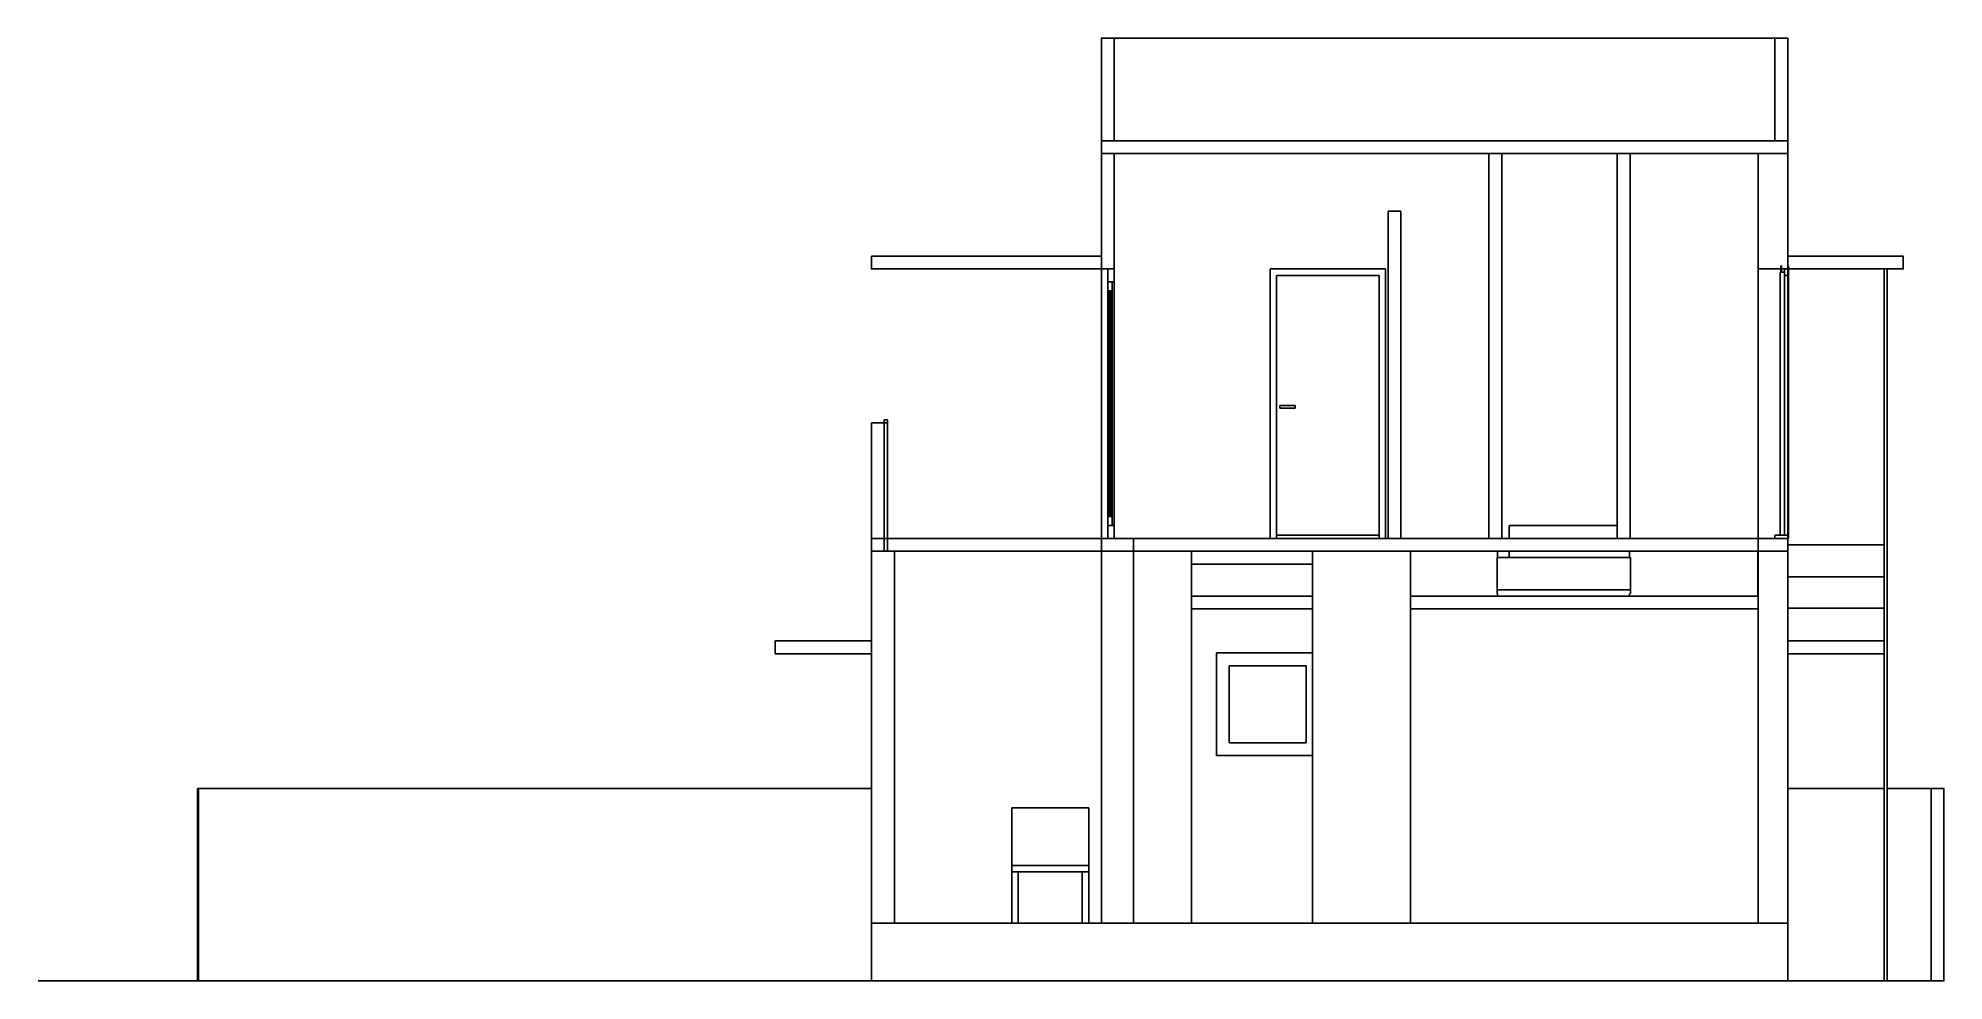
# Model space of a CAD drawing. Header units: metres. Extents: x -98 to 199, y -148 to -1.
import ezdxf

# ---------------------------------------------------------------- set-up
doc = ezdxf.new("R2010")
doc.units = ezdxf.units.M

msp = doc.modelspace()

# ---------------------------------------------------------------- linework, layer by layer
for p, q in [((69.52, -1.11), (67.52, -1.11)), ((67.52, -17.11), (67.52, -1.11)), ((69.52, -1.11), (69.52, -17.11)), ((69.52, -1.11), (69.52, -1.11)), ((172.52, -1.11), (69.52, -1.11)), ((69.52, -17.11), (69.52, -1.11)), ((174.52, -1.11), (172.52, -1.11)), ((172.52, -17.11), (172.52, -1.11)), ((174.52, -1.11), (174.52, -17.11)), ((174.52, -1.11), (174.52, -1.11)), ((174.52, -17.11), (174.52, -1.11)), ((67.52, -17.11), (67.52, -19.11)), ((67.52, -17.11), (174.52, -17.11)), ((69.52, -17.11), (67.52, -17.11)), ((174.52, -17.11), (172.52, -17.11)), ((174.52, -19.11), (174.52, -17.11)), ((174.52, -17.11), (174.52, -17.11)), ((67.52, -19.11), (174.52, -19.11)), ((67.52, -19.11), (67.52, -19.11)), ((67.52, -19.11), (67.52, -19.11)), ((69.52, -19.11), (67.52, -19.11)), ((67.52, -37.11), (67.52, -19.11)), ((69.52, -19.11), (69.52, -37.11)), ((127.92, -19.11), (69.52, -19.11)), ((72.12, -19.11), (72.12, -19.11)), ((169.92, -19.11), (127.92, -19.11)), ((129.92, -19.11), (127.92, -19.11)), ((127.92, -79.11), (127.92, -19.11)), ((129.92, -19.11), (129.92, -79.11)), ((129.92, -19.11), (129.92, -19.11)), ((129.92, -79.11), (129.92, -19.11)), ((149.92, -19.11), (147.92, -19.11)), ((147.92, -79.11), (147.92, -19.11)), ((147.92, -19.11), (147.92, -19.11)), ((149.92, -19.11), (149.92, -79.11)), ((169.92, -19.11), (149.92, -19.11)), ((174.52, -19.11), (169.92, -19.11)), ((169.92, -37.11), (169.92, -19.11)), ((174.52, -19.11), (174.52, -19.11)), ((174.52, -35.11), (174.52, -19.11)), ((174.52, -19.11), (174.52, -37.11)), ((112.21, -79.11), (112.21, -28.11)), ((114.21, -28.11), (112.21, -28.11)), ((114.21, -79.11), (114.21, -28.11)), ((67.52, -35.11), (31.67, -35.11)), ((31.67, -37.11), (31.67, -35.11)), ((67.52, -35.11), (67.52, -37.11)), ((192.52, -35.11), (174.52, -35.11)), ((174.52, -37.11), (174.52, -35.11)), ((192.52, -35.11), (192.52, -37.11)), ((67.52, -37.11), (31.67, -37.11)), ((67.52, -79.11), (67.52, -37.11)), ((67.52, -37.11), (69.52, -37.11)), ((67.52, -37.11), (67.52, -79.11)), ((69.52, -37.11), (68.52, -37.11)), ((68.52, -39.11), (68.52, -37.11)), ((68.52, -37.11), (68.52, -38.06)), ((68.52, -37.11), (68.94, -37.11)), ((68.52, -38.06), (68.52, -39.11)), ((69.52, -37.11), (68.94, -37.11)), ((69.52, -39.11), (69.52, -37.11)), ((69.52, -37.11), (69.52, -37.11)), ((69.52, -79.11), (69.52, -37.11)), ((69.52, -37.11), (69.52, -38.06)), ((69.52, -39.11), (69.52, -38.06)), ((93.81, -37.11), (93.81, -79.11)), ((111.81, -37.11), (93.81, -37.11)), ((94.81, -38.11), (94.81, -79.11)), ((110.81, -38.11), (94.81, -38.11)), ((110.81, -79.11), (110.81, -38.11)), ((111.81, -79.11), (111.81, -37.11)), ((169.92, -37.11), (174.52, -37.11)), ((169.92, -37.11), (169.92, -79.11)), ((173.32, -37.61), (174.02, -37.61)), ((173.32, -37.61), (173.32, -78.61)), ((173.32, -37.61), (173.83, -37.61)), ((173.32, -37.61), (173.32, -67.98)), ((173.52, -36.61), (173.42, -36.61)), ((173.42, -37.61), (173.42, -36.61)), ((173.42, -36.61), (173.42, -36.91)), ((173.42, -36.61), (173.44, -36.61)), ((173.42, -36.91), (173.42, -37.61)), ((173.42, -37.61), (173.52, -37.61)), ((173.42, -37.61), (173.49, -37.61)), ((173.52, -36.61), (173.44, -36.61)), ((173.52, -37.61), (173.49, -37.61)), ((173.52, -37.61), (173.52, -36.61)), ((173.52, -36.61), (173.52, -36.91)), ((173.52, -37.61), (173.52, -36.91)), ((174.02, -37.11), (173.52, -37.11)), ((173.52, -37.61), (173.52, -37.11)), ((173.52, -37.11), (173.52, -37.48)), ((173.52, -37.11), (173.65, -37.11)), ((173.52, -37.48), (173.52, -37.61)), ((173.52, -37.61), (174.02, -37.61)), ((173.52, -37.61), (173.89, -37.61)), ((174.02, -37.11), (173.65, -37.11)), ((173.83, -37.61), (174.02, -37.61)), ((174.02, -37.61), (173.89, -37.61)), ((174.52, -37.11), (174.02, -37.11)), ((174.02, -38.11), (174.02, -37.11)), ((174.02, -37.61), (174.02, -37.11)), ((174.02, -37.11), (174.02, -37.39)), ((174.02, -37.11), (174.15, -37.11)), ((174.02, -37.48), (174.02, -37.11)), ((174.02, -37.39), (174.02, -38.11)), ((174.02, -37.48), (174.02, -37.61)), ((174.02, -78.61), (174.02, -37.61)), ((174.02, -37.61), (174.02, -48.24)), ((174.02, -78.61), (174.02, -38.11)), ((174.02, -38.11), (174.52, -38.11)), ((174.02, -38.11), (174.39, -38.11)), ((174.52, -37.11), (174.15, -37.11)), ((174.52, -38.11), (174.39, -38.11)), ((174.62, -36.61), (174.52, -36.61)), ((174.52, -38.11), (174.52, -36.61)), ((174.52, -36.61), (174.52, -37.77)), ((174.52, -36.61), (174.54, -36.61)), ((174.52, -38.11), (174.52, -37.11)), ((192.52, -37.11), (174.52, -37.11)), ((174.52, -37.11), (174.52, -37.39)), ((174.52, -38.11), (174.52, -37.39)), ((174.52, -37.77), (174.52, -38.11)), ((174.52, -79.11), (174.52, -38.11)), ((174.52, -38.11), (174.62, -38.11)), ((174.52, -79.11), (174.52, -38.11)), ((174.52, -38.11), (174.59, -38.11)), ((174.62, -36.61), (174.54, -36.61)), ((174.62, -38.11), (174.59, -38.11)), ((174.62, -38.11), (174.62, -36.61)), ((174.62, -37.77), (174.62, -36.61)), ((174.62, -37.77), (174.62, -38.11)), ((174.62, -79.11), (174.62, -38.11)), ((174.62, -38.11), (174.62, -38.11)), ((189.52, -87.66), (189.52, -37.11)), ((190.02, -148.11), (190.02, -37.11)), ((68.52, -39.11), (68.52, -40.51)), ((68.52, -39.11), (69.22, -39.11)), ((68.52, -39.11), (69.52, -39.11)), ((68.52, -39.11), (68.52, -39.91)), ((68.88, -39.11), (68.52, -39.11)), ((68.52, -39.11), (69.04, -39.11)), ((68.52, -40.51), (68.52, -39.91)), ((68.52, -40.51), (69.22, -40.51)), ((68.52, -75.71), (68.52, -40.51)), ((68.52, -40.51), (68.89, -40.51)), ((68.77, -40.51), (68.97, -40.51)), ((68.77, -40.51), (68.77, -75.71)), ((68.77, -40.51), (68.77, -59.19)), ((68.87, -40.51), (68.77, -40.51)), ((68.97, -40.51), (68.87, -40.51)), ((69.22, -39.11), (68.88, -39.11)), ((69.22, -40.51), (68.89, -40.51)), ((68.97, -40.51), (68.97, -75.71)), ((68.97, -40.51), (68.97, -59.19)), ((69.52, -39.11), (69.04, -39.11)), ((69.22, -39.11), (69.22, -40.51)), ((69.22, -39.11), (69.22, -39.91)), ((69.22, -39.91), (69.22, -40.51)), ((69.22, -75.71), (69.22, -40.51)), ((69.22, -40.51), (69.22, -40.51)), ((69.52, -77.11), (69.52, -39.11)), ((69.52, -39.11), (69.52, -39.11)), ((174.02, -78.61), (174.02, -48.24)), ((68.77, -75.71), (68.77, -59.19)), ((68.97, -59.19), (68.97, -75.71)), ((95.31, -58.41), (97.71, -58.41)), ((95.31, -58.81), (95.31, -58.41)), ((95.31, -58.81), (97.71, -58.81)), ((97.71, -58.81), (97.71, -58.41)), ((33.67, -61.11), (31.67, -61.11)), ((31.67, -79.11), (31.67, -61.11)), ((33.67, -60.61), (33.67, -61.11)), ((34.17, -60.61), (33.67, -60.61)), ((33.67, -61.11), (34.17, -61.11)), ((33.67, -61.11), (33.67, -81.11)), ((33.67, -61.11), (34.17, -61.11)), ((34.17, -61.11), (34.17, -60.61)), ((34.17, -81.11), (34.17, -61.11)), ((173.32, -78.61), (173.32, -67.98)), ((69.22, -75.71), (68.52, -75.71)), ((68.52, -75.71), (68.52, -77.11)), ((68.52, -76.31), (68.52, -75.71)), ((68.52, -75.71), (68.84, -75.71)), ((68.52, -76.31), (68.52, -77.11)), ((69.22, -77.11), (68.52, -77.11)), ((69.52, -77.11), (68.52, -77.11)), ((68.52, -79.11), (68.52, -77.11)), ((68.85, -77.11), (68.52, -77.11)), ((68.52, -77.11), (68.52, -78.16)), ((68.52, -77.11), (68.99, -77.11)), ((68.97, -75.71), (68.77, -75.71)), ((68.86, -75.71), (68.77, -75.71)), ((69.22, -75.71), (68.84, -75.71)), ((69.22, -77.11), (68.85, -77.11)), ((68.97, -75.71), (68.86, -75.71)), ((69.52, -77.11), (68.99, -77.11)), ((69.22, -75.71), (69.22, -75.71)), ((69.22, -75.71), (69.22, -77.11)), ((69.22, -75.71), (69.22, -76.31)), ((69.22, -76.31), (69.22, -77.11)), ((69.52, -79.11), (69.52, -77.11)), ((69.52, -77.11), (69.52, -77.11)), ((69.52, -78.16), (69.52, -77.11)), ((131.06, -77.11), (147.92, -77.11)), ((131.06, -79.11), (131.06, -77.11)), ((31.67, -79.11), (174.52, -79.11)), ((31.67, -79.11), (31.67, -81.11)), ((72.52, -79.11), (67.52, -79.11)), ((67.52, -139.11), (67.52, -79.11)), ((68.52, -78.16), (68.52, -79.11)), ((68.52, -79.11), (69.52, -79.11)), ((68.52, -79.11), (69.09, -79.11)), ((69.52, -79.11), (69.09, -79.11)), ((69.52, -78.16), (69.52, -79.11)), ((72.52, -79.11), (72.52, -139.11)), ((94.81, -78.61), (110.81, -78.61)), ((129.92, -79.11), (127.92, -79.11)), ((149.92, -79.11), (147.92, -79.11)), ((174.52, -79.11), (169.92, -79.11)), ((169.92, -139.11), (169.92, -79.11)), ((172.52, -78.61), (174.52, -78.61)), ((172.52, -78.61), (172.52, -79.11)), ((172.52, -78.61), (174.02, -78.61)), ((172.52, -78.61), (172.52, -78.99)), ((172.52, -79.11), (172.52, -78.99)), ((172.52, -79.11), (174.52, -79.11)), ((172.52, -79.11), (174.02, -79.11)), ((173.32, -78.61), (174.02, -78.61)), ((173.32, -78.61), (173.83, -78.61)), ((174.02, -78.61), (173.83, -78.61)), ((174.02, -78.61), (174.52, -78.61)), ((174.52, -79.11), (174.02, -79.11)), ((174.52, -79.11), (174.52, -78.61)), ((174.52, -78.61), (174.52, -78.73)), ((174.52, -79.11), (174.52, -78.73)), ((174.52, -81.11), (174.52, -79.11)), ((174.62, -79.11), (174.52, -79.11)), ((174.52, -80.11), (174.52, -79.11)), ((174.52, -79.11), (174.52, -139.11)), ((174.52, -80.11), (189.52, -80.11)), ((174.52, -80.11), (189.52, -80.11)), ((174.52, -89.99), (174.52, -80.11)), ((189.52, -80.11), (189.52, -80.11)), ((189.52, -80.11), (189.52, -89.99)), ((31.67, -81.11), (174.52, -81.11)), ((31.67, -81.11), (31.67, -81.11)), ((35.27, -81.11), (31.67, -81.11)), ((31.67, -139.11), (31.67, -81.11)), ((33.67, -81.11), (34.17, -81.11)), ((35.27, -139.11), (35.27, -81.11)), ((35.27, -81.11), (35.27, -139.11)), ((72.52, -139.11), (72.52, -81.11)), ((81.54, -139.11), (81.54, -81.11)), ((100.42, -83.11), (81.54, -83.11)), ((100.42, -139.11), (100.42, -81.11)), ((115.72, -139.11), (115.72, -81.11)), ((150.01, -82.11), (129.21, -82.11)), ((129.21, -82.11), (129.21, -82.11)), ((129.21, -82.11), (129.21, -87.11)), ((129.24, -81.11), (129.24, -82.11)), ((131.06, -82.11), (131.06, -81.11)), ((149.84, -81.11), (149.84, -82.11)), ((150.01, -87.11), (150.01, -82.11)), ((169.84, -81.11), (169.84, -88.11)), ((174.52, -85.11), (189.52, -85.11)), ((31.67, -88.11), (31.67, -88.11)), ((31.67, -90.11), (31.67, -88.11)), ((100.42, -88.11), (81.54, -88.11)), ((129.24, -88.11), (115.72, -88.11)), ((150.01, -87.11), (129.21, -87.11)), ((129.21, -87.11), (129.21, -87.11)), ((129.21, -87.11), (129.21, -87.72)), ((129.24, -87.72), (129.24, -88.11)), ((169.92, -88.11), (129.24, -88.11)), ((129.24, -88.11), (129.24, -88.11)), ((149.84, -87.76), (149.84, -88.11)), ((150.01, -87.76), (150.01, -87.11)), ((189.52, -87.66), (189.52, -89.99)), ((31.67, -90.11), (31.67, -90.11)), ((100.42, -90.11), (81.54, -90.11)), ((169.92, -90.11), (115.72, -90.11)), ((115.72, -139.11), (115.72, -90.11)), ((129.21, -90.11), (129.21, -90.11)), ((129.21, -90.11), (129.21, -90.11)), ((150.01, -90.11), (150.01, -90.11)), ((174.52, -95.11), (174.52, -89.99)), ((189.52, -89.99), (174.52, -89.99)), ((189.52, -148.11), (189.52, -89.99)), ((174.52, -93.11), (174.52, -93.11)), ((174.52, -95.11), (174.52, -93.11)), ((16.67, -95.11), (31.67, -95.11)), ((16.67, -95.11), (16.67, -97.11)), ((16.67, -97.11), (31.67, -97.11)), ((31.67, -97.11), (31.67, -95.11)), ((35.27, -97.11), (35.27, -97.11)), ((85.45, -96.97), (85.45, -112.97)), ((93.45, -96.97), (85.45, -96.97)), ((93.45, -96.97), (100.42, -96.97)), ((174.52, -95.11), (189.52, -95.11)), ((174.52, -97.11), (174.52, -95.11)), ((174.52, -97.11), (189.52, -97.11)), ((174.52, -139.11), (174.52, -97.11)), ((174.52, -119.11), (174.52, -97.11)), ((87.45, -110.97), (87.45, -98.97)), ((87.45, -98.97), (99.45, -98.97)), ((99.45, -110.97), (99.45, -98.97)), ((87.45, -110.97), (99.45, -110.97)), ((85.45, -112.97), (93.45, -112.97)), ((93.45, -112.97), (100.42, -112.97)), ((-73.24, -118.11), (-73.36, -118.11)), ((-73.36, -148.11), (-73.36, -118.11)), ((31.62, -118.11), (-73.24, -118.11)), ((-73.24, -148.11), (-73.24, -118.11)), ((31.67, -118.11), (31.62, -118.11)), ((115.72, -118.41), (115.72, -118.41)), ((115.72, -118.81), (115.72, -118.81)), ((189.52, -118.11), (174.52, -118.11)), ((196.85, -118.11), (190.02, -118.11)), ((198.85, -118.11), (196.85, -118.11)), ((196.85, -148.11), (196.85, -118.11)), ((198.85, -118.11), (198.85, -148.11)), ((65.54, -121.11), (53.54, -121.11)), ((53.54, -121.11), (53.54, -130.11)), ((65.54, -121.11), (65.54, -130.11)), ((174.52, -119.11), (174.52, -119.11)), ((65.54, -130.11), (53.54, -130.11)), ((53.54, -130.11), (53.54, -131.11)), ((56.78, -130.11), (53.54, -130.11)), ((53.54, -130.11), (53.54, -130.38)), ((53.54, -131.11), (53.54, -130.38)), ((65.54, -130.11), (56.78, -130.11)), ((65.54, -130.11), (65.54, -130.11)), ((65.54, -131.11), (65.54, -130.11)), ((65.54, -130.11), (65.54, -130.84)), ((53.54, -139.11), (53.54, -131.11)), ((65.54, -131.11), (53.54, -131.11)), ((56.78, -131.11), (53.54, -131.11)), ((54.54, -139.11), (54.54, -131.11)), ((65.54, -131.11), (56.78, -131.11)), ((64.54, -139.11), (64.54, -131.11)), ((65.54, -131.11), (65.54, -130.84)), ((65.54, -131.11), (65.54, -131.11)), ((65.54, -139.11), (65.54, -131.11)), ((31.67, -139.11), (174.52, -139.11)), ((31.67, -139.11), (31.67, -148.11)), ((35.27, -139.11), (31.67, -139.11)), ((72.52, -139.11), (67.52, -139.11)), ((115.72, -138.61), (115.72, -138.61)), ((174.52, -139.11), (169.92, -139.11)), ((174.52, -148.11), (174.52, -139.11)), ((174.52, -139.11), (174.52, -139.11)), ((-98.23, -148.11), (-96.32, -148.11)), ((-96.32, -148.11), (31.63, -148.11)), ((-73.24, -148.11), (-73.36, -148.11)), ((31.62, -148.11), (-73.24, -148.11)), ((198.77, -148.11), (31.62, -148.11)), ((31.63, -148.11), (111.17, -148.11)), ((31.67, -148.11), (174.52, -148.11)), ((68.97, -148.11), (69, -148.11)), ((68.97, -148.11), (68.97, -148.11)), ((69, -148.11), (69, -148.11)), ((69, -148.11), (69.08, -148.11)), ((69.08, -148.11), (69.08, -148.11)), ((69.08, -148.11), (69.22, -148.11)), ((69.22, -148.11), (69.22, -148.11)), ((69.22, -148.11), (69.4, -148.11)), ((69.4, -148.11), (69.4, -148.11)), ((69.4, -148.11), (69.61, -148.11)), ((69.61, -148.11), (69.61, -148.11)), ((69.61, -148.11), (69.85, -148.11)), ((69.85, -148.11), (69.85, -148.11)), ((69.85, -148.11), (70.09, -148.11)), ((70.09, -148.11), (70.09, -148.11)), ((70.09, -148.11), (70.32, -148.11)), ((70.32, -148.11), (70.32, -148.11)), ((70.32, -148.11), (70.53, -148.11)), ((70.53, -148.11), (70.53, -148.11)), ((70.53, -148.11), (70.71, -148.11)), ((70.71, -148.11), (70.71, -148.11)), ((70.71, -148.11), (70.85, -148.11)), ((70.85, -148.11), (70.85, -148.11)), ((70.85, -148.11), (70.94, -148.11)), ((70.94, -148.11), (70.94, -148.11)), ((70.94, -148.11), (70.97, -148.11)), ((70.97, -148.11), (70.97, -148.11)), ((73.54, -148.11), (73.57, -148.11)), ((73.54, -148.11), (73.54, -148.11)), ((73.57, -148.11), (73.57, -148.11)), ((73.57, -148.11), (73.68, -148.11)), ((73.68, -148.11), (73.68, -148.11)), ((73.68, -148.11), (73.84, -148.11)), ((73.84, -148.11), (73.84, -148.11)), ((73.84, -148.11), (74.04, -148.11)), ((74.04, -148.11), (74.04, -148.11)), ((74.04, -148.11), (74.23, -148.11)), ((74.23, -148.11), (74.23, -148.11)), ((74.23, -148.11), (74.39, -148.11)), ((74.39, -148.11), (74.39, -148.11)), ((74.39, -148.11), (74.5, -148.11)), ((74.5, -148.11), (74.5, -148.11)), ((74.5, -148.11), (74.54, -148.11)), ((74.54, -148.11), (74.54, -148.11)), ((111.17, -148.11), (198.85, -148.11)), ((189.52, -148.11), (190.02, -148.11)), ((198.85, -148.11), (196.85, -148.11)), ((198.77, -148.11), (198.77, -148.11))]:
    msp.add_line(p, q)
for points in [[(67.52, -10.68), (67.52, -17.11), (68.33, -17.11), (69.52, -17.11), (69.52, -7.5), (69.52, -1.11), (68.73, -1.11), (67.52, -1.11)], [(67.52, -10.68), (67.52, -17.11), (68.33, -17.11), (69.52, -17.11), (69.52, -7.5), (69.52, -1.11), (68.73, -1.11), (67.52, -1.11)], [(172.52, -10.72), (172.52, -17.11), (173.3, -17.11), (174.52, -17.11), (174.52, -7.54), (174.52, -1.11), (173.7, -1.11), (172.52, -1.11)], [(172.52, -10.72), (172.52, -17.11), (173.3, -17.11), (174.52, -17.11), (174.52, -7.54), (174.52, -1.11), (173.7, -1.11), (172.52, -1.11)], [(67.52, -18.63), (67.52, -19.11), (92.6, -19.11), (174.52, -19.11), (174.52, -18.3), (174.52, -17.11), (92.6, -17.11), (67.52, -17.11)], [(67.52, -19.11), (92.6, -19.11), (174.52, -19.11), (174.52, -18.3), (174.52, -17.11), (92.6, -17.11), (67.52, -17.11), (67.52, -18.63)], [(69.52, -22.85), (69.52, -19.11), (69.15, -19.11), (67.52, -19.11), (67.52, -23.85), (67.52, -37.11), (67.9, -37.11), (69.52, -37.11)], [(69.52, -22.85), (69.52, -19.11), (69.15, -19.11), (67.52, -19.11), (67.52, -23.85), (67.52, -37.11), (67.9, -37.11), (69.52, -37.11)], [(129.92, -26), (129.92, -19.11), (128.31, -19.11), (127.92, -19.11), (127.92, -24.68), (127.92, -67.97), (127.92, -79.11), (128.47, -79.11), (129.92, -79.11), (129.92, -65.33)], [(129.92, -26), (129.92, -19.11), (128.31, -19.11), (127.92, -19.11), (127.92, -24.68), (127.92, -67.97), (127.92, -79.11), (128.47, -79.11), (129.92, -79.11), (129.92, -65.33)], [(147.92, -76.9), (147.92, -79.11), (148, -79.11), (149.92, -79.11), (149.92, -28.07), (149.92, -19.11), (149.65, -19.11), (147.92, -19.11)], [(147.92, -76.9), (147.92, -79.11), (148, -79.11), (149.92, -79.11), (149.92, -28.07), (149.92, -19.11), (149.65, -19.11), (147.92, -19.11)], [(173.27, -37.11), (174.52, -37.11), (174.52, -33.43), (174.52, -19.11), (172.6, -19.11), (169.92, -19.11), (169.92, -33.43), (169.92, -37.11)], [(173.27, -37.11), (174.52, -37.11), (174.52, -33.43), (174.52, -19.11), (172.6, -19.11), (169.92, -19.11), (169.92, -33.43), (169.92, -37.11)], [(31.67, -35.11), (31.67, -35.48), (31.67, -37.11), (40.07, -37.11), (67.52, -37.11), (67.52, -36.64), (67.52, -35.11), (40.07, -35.11)], [(31.67, -35.11), (31.67, -35.48), (31.67, -37.11), (40.07, -37.11), (67.52, -37.11), (67.52, -36.64), (67.52, -35.11), (40.07, -35.11)], [(174.52, -35.11), (174.52, -35.58), (174.52, -37.11), (188.3, -37.11), (192.52, -37.11), (192.52, -36.74), (192.52, -35.11), (188.3, -35.11)], [(174.52, -35.11), (174.52, -35.58), (174.52, -37.11), (188.3, -37.11), (192.52, -37.11), (192.52, -36.74), (192.52, -35.11), (188.3, -35.11)], [(34, -60.61), (33.67, -60.61), (33.67, -60.78), (33.67, -61.11), (33.84, -61.11), (34.17, -61.11), (34.17, -60.94), (34.17, -60.61)], [(31.67, -81.11), (65.15, -81.11), (174.52, -81.11), (174.52, -79.58), (174.52, -79.11), (65.15, -79.11), (31.67, -79.11), (31.67, -80.64)], [(31.67, -81.11), (65.15, -81.11), (174.52, -81.11), (174.52, -79.58), (174.52, -79.11), (65.15, -79.11), (31.67, -79.11), (31.67, -80.64)], [(67.52, -112.37), (67.52, -139.11), (70.03, -139.11), (72.52, -139.11), (72.52, -109.33), (72.52, -79.11), (70.29, -79.11), (67.52, -79.11)], [(67.52, -112.37), (67.52, -139.11), (70.03, -139.11), (72.52, -139.11), (72.52, -109.33), (72.52, -79.11), (70.29, -79.11), (67.52, -79.11)], [(174.52, -126.68), (174.52, -103.97), (174.52, -87.81), (174.52, -79.11), (172.6, -79.11), (169.92, -79.11), (169.92, -87.5), (169.92, -103.09), (169.92, -127.12), (169.92, -139.11), (172.6, -139.11), (174.52, -139.11)], [(174.52, -126.68), (174.52, -103.97), (174.52, -87.81), (174.52, -79.11), (172.6, -79.11), (169.92, -79.11), (169.92, -87.5), (169.92, -103.09), (169.92, -127.12), (169.92, -139.11), (172.6, -139.11), (174.52, -139.11)], [(174.52, -88.76), (174.52, -89.99), (176.04, -89.99), (189.52, -89.99), (189.52, -88.76), (189.52, -88.53), (189.52, -88.19), (189.52, -87.66), (189.52, -86.67), (189.52, -84.21), (189.52, -80.59), (189.52, -80.11), (175.06, -80.11), (174.52, -80.11), (174.52, -80.59), (174.52, -84.21), (174.52, -86.67), (174.52, -87.66), (174.52, -88.19), (174.52, -88.53)], [(31.67, -111.14), (31.67, -130.47), (31.67, -136.22), (31.67, -139.11), (32.17, -139.11), (35.27, -139.11), (35.27, -130.47), (35.27, -111.14), (35.27, -97.11), (35.27, -94.87), (35.27, -81.11), (33.15, -81.11), (31.67, -81.11), (31.67, -95.04), (31.67, -97.11)], [(31.67, -111.14), (31.67, -130.47), (31.67, -136.22), (31.67, -139.11), (32.17, -139.11), (35.27, -139.11), (35.27, -130.47), (35.27, -111.14), (35.27, -97.11), (35.27, -94.87), (35.27, -81.11), (33.15, -81.11), (31.67, -81.11), (31.67, -95.04), (31.67, -97.11)], [(16.67, -97.11), (25.64, -97.11), (31.67, -97.11), (31.67, -96.31), (31.67, -95.11), (22.7, -95.11), (16.67, -95.11), (16.67, -95.91)], [(16.67, -97.11), (25.64, -97.11), (31.67, -97.11), (31.67, -96.31), (31.67, -95.11), (22.7, -95.11), (16.67, -95.11), (16.67, -95.91)], [(196.85, -148.11), (197.8, -148.11), (198.85, -148.11), (198.85, -132.38), (198.85, -118.11), (197.9, -118.11), (196.85, -118.11), (196.85, -133.84)], [(196.85, -148.11), (197.8, -148.11), (198.85, -148.11), (198.85, -132.38), (198.85, -118.11), (197.9, -118.11), (196.85, -118.11), (196.85, -133.84)], [(117.08, -139.11), (31.67, -139.11), (31.67, -142.73), (31.67, -148.11), (117.08, -148.11), (174.52, -148.11), (174.52, -144.49), (174.52, -139.11)], [(117.08, -139.11), (31.67, -139.11), (31.67, -142.73), (31.67, -148.11), (117.08, -148.11), (174.52, -148.11), (174.52, -144.49), (174.52, -139.11)]]:
    msp.add_lwpolyline(points, close=True)

doc.saveas('drawing.dxf')
